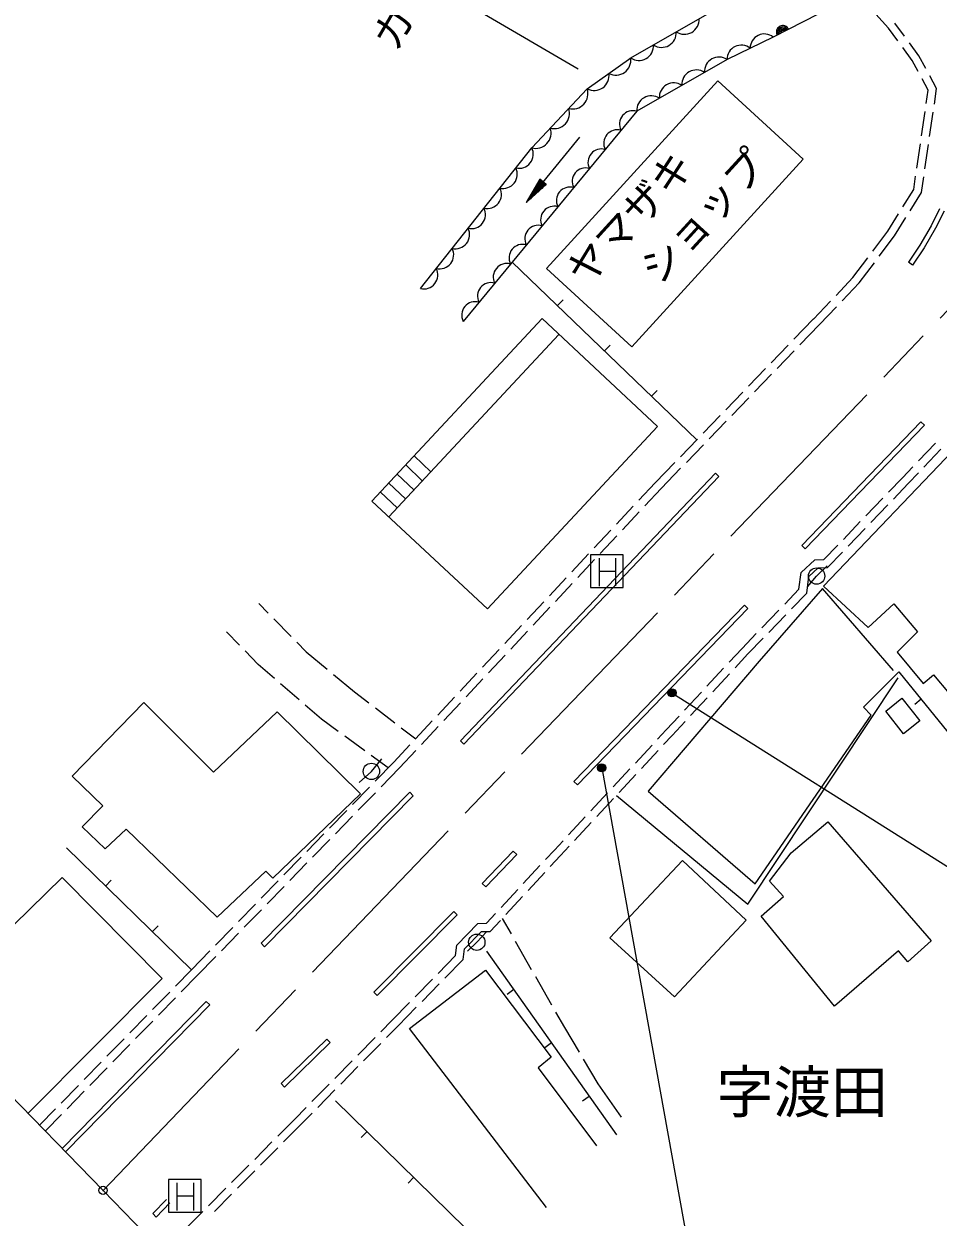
# Model space of a CAD drawing. Units: millimetres, scale not verified. Extents: x 40000 to 680000, y 20000 to 380000.
# Drawn here: x 86974 to 142942, y 241932 to 314954 of the extents above; entities that cross this region are included whole.
import ezdxf
from ezdxf.enums import TextEntityAlignment as Align

# ---------------------------------------------------------------- set-up
doc = ezdxf.new("R2010")
doc.units = ezdxf.units.MM
doc.header["$LTSCALE"] = 1000
doc.header["$PDMODE"] = 32
doc.header["$PDSIZE"] = 500
doc.linetypes.add('CHAIN', pattern=[18.5, 12, -1.5, 3.5, -1.5])
for name, color, linetype, lineweight in [('M-BMK', 2, 'CHAIN', 13), ('M-BMK-OTRS', 5, 'Continuous', 25), ('M-STR-HTXT', 7, 'Continuous', 13), ('M-STR-STRC', 7, 'Continuous', 25), ('M-WORK', 1, 'Continuous', 13)]:
    doc.layers.add(name, color=color, linetype=linetype, lineweight=lineweight)
doc.layers.add('M-BMK-HTXT', color=7, linetype='Continuous')
doc.layers.add('M-OTRS', color=6, linetype='Continuous')
doc.styles.add('ＭＳ ゴシック', font='')
doc.styles.get('ＭＳ ゴシック').set_extended_font_data('MS Gothic')

msp = doc.modelspace()

# ---------------------------------------------------------------- linework, layer by layer
at = {"layer": 'M-BMK'}
msp.add_line((91821, 243570), (159694, 314262), dxfattribs=at)
at = {"layer": 'M-BMK-OTRS'}
for p, q in [((91821, 243570), (70891, 265062)), ((112752, 222078), (91821, 243570))]:
    msp.add_line(p, q, dxfattribs=at)
at = {"layer": 'M-OTRS'}
msp.add_point((91821, 243570), dxfattribs=at)
at = {"layer": 'M-STR-HTXT'}
msp.add_line((120916, 312185), (114936, 315668), dxfattribs=at)
at = {"layer": 'M-STR-STRC'}
for p, q in [((123664, 282469), (121664, 282469)), ((121664, 282469), (121664, 280469)), ((122204, 280554), (122204, 282254)), ((123195, 282265), (123195, 280560)), ((123664, 280469), (123664, 282469)), ((122204, 281469), (123195, 281469)), ((121664, 280469), (123664, 280469)), ((126649, 274016), (146460, 261520)), ((122349, 269424), (127579, 240481)), ((97823, 244245), (95823, 244245)), ((95823, 244245), (95823, 242245)), ((96363, 242330), (96363, 244029)), ((97355, 244040), (97355, 242335)), ((97823, 242245), (97823, 244245)), ((96363, 243245), (97355, 243245)), ((95823, 242245), (97823, 242245))]:
    msp.add_line(p, q, dxfattribs=at)
for centre, radius in [((126649, 274016), 250), ((126649, 274016), 200), ((126649, 274016), 150), ((126649, 274016), 100), ((126649, 274016), 50), ((126649, 274016), 20), ((122349, 269424), 250), ((122349, 269424), 200), ((122349, 269424), 150), ((122349, 269424), 100), ((122349, 269424), 50), ((122349, 269424), 20)]:
    msp.add_circle(centre, radius, dxfattribs=at)
for p in [(126649, 274016), (122349, 269424)]:
    msp.add_point(p, dxfattribs=at)
at = {"layer": 'M-WORK'}
for p, q in [((137440, 316503), (132848, 314146)), ((139908, 314689), (138747, 315982)), ((140884, 314198), (140298, 315004)), ((140478, 313907), (139908, 314689)), ((141342, 312720), (140772, 313503)), ((141766, 312988), (141179, 313794)), ((141717, 312033), (141342, 312720)), ((142188, 312213), (141766, 312988)), ((118959, 299990), (129448, 311460)), ((129448, 311460), (134686, 306671)), ((142330, 310906), (141956, 311594)), ((142849, 310999), (142427, 311774)), ((142211, 310087), (142330, 310906)), ((142711, 310046), (142849, 310999)), ((141924, 308108), (142140, 309593)), ((142423, 308067), (142639, 309552)), ((120989, 308012), (117720, 304018)), ((141636, 306129), (141852, 307613)), ((142136, 306088), (142351, 307572)), ((134686, 306671), (124197, 295200)), ((118558, 305449), (117720, 304018)), ((118719, 305317), (117882, 304296)), ((118796, 305254), (117960, 304232)), ((118680, 305349), (118045, 304574)), ((118641, 305381), (118208, 304852)), ((118603, 305412), (118371, 305129)), ((118564, 305444), (118534, 305407)), ((118957, 305122), (118558, 305449)), ((141446, 304816), (141565, 305634)), ((141925, 304641), (142064, 305593)), ((117720, 304018), (118957, 305122)), ((118835, 305222), (118200, 304447)), ((118873, 305191), (118440, 304661)), ((118912, 305159), (118681, 304876)), ((118951, 305127), (118921, 305091)), ((140785, 303750), (141446, 304816)), ((141231, 303521), (141925, 304641)), ((139861, 302259), (140521, 303325)), ((140274, 301977), (140968, 303096)), ((143035, 303629), (142508, 302593)), ((143305, 303498), (142772, 302450)), ((142508, 302593), (141825, 301402)), ((142772, 302450), (142080, 301243)), ((138943, 301041), (139861, 302259)), ((139341, 300738), (140274, 301977)), ((141825, 301402), (141121, 300363)), ((142080, 301243), (141369, 300195)), ((128167, 289500), (116864, 300375)), ((137725, 299423), (138642, 300642)), ((138107, 299099), (139040, 300338)), ((141369, 300195), (141121, 300363)), ((124197, 295200), (118959, 299990)), ((136693, 298339), (137725, 299423)), ((137065, 298005), (138107, 299099)), ((119633, 297711), (119980, 298071)), ((135316, 296893), (136348, 297977)), ((135678, 296548), (136720, 297643)), ((108284, 285747), (118696, 296916)), ((118696, 296916), (125771, 290319)), ((134118, 295654), (135319, 296896)), ((134479, 295308), (135678, 296548)), ((109316, 284784), (119728, 295953)), ((122515, 294937), (122862, 295298)), ((132728, 294217), (133771, 295295)), ((133089, 293870), (134132, 294949)), ((131338, 292779), (132380, 293857)), ((131699, 292433), (132741, 293511)), ((125398, 292164), (125745, 292524)), ((129948, 291341), (130990, 292419)), ((130308, 290995), (131351, 292073)), ((128557, 289903), (129600, 290982)), ((128918, 289557), (129961, 290635)), ((125771, 290319), (115359, 279151)), ((134596, 283036), (141882, 290607)), ((134812, 282828), (142098, 290399)), ((141882, 290607), (142098, 290399)), ((127167, 288465), (128210, 289544)), ((127528, 288119), (128571, 289198)), ((144261, 289283), (135929, 280554)), ((141745, 288213), (142781, 289297)), ((110865, 288516), (111877, 287531)), ((142076, 287836), (143113, 288921)), ((110349, 287962), (111365, 286982)), ((125619, 286865), (126819, 288106)), ((125981, 286520), (127180, 287760)), ((140751, 287173), (141399, 287851)), ((109832, 287408), (110853, 286432)), ((129307, 287466), (113694, 271075)), ((129525, 287259), (113911, 270868)), ((129525, 287259), (129307, 287466)), ((139910, 286296), (140751, 287173)), ((141112, 286827), (141731, 287475)), ((108800, 286301), (109828, 285334)), ((109316, 286855), (110341, 285883)), ((124622, 285799), (125619, 286865)), ((124984, 285454), (125981, 286520)), ((140199, 285875), (141112, 286827)), ((115359, 279151), (108284, 285747)), ((138525, 284853), (139563, 285935)), ((123255, 284339), (124280, 285434)), ((123617, 283994), (124642, 285089)), ((138814, 284432), (139853, 285514)), ((137140, 283410), (138178, 284492)), ((137429, 282989), (138468, 284072)), ((121888, 282880), (122913, 283975)), ((122250, 282535), (123275, 283629)), ((134812, 282828), (134596, 283036)), ((135952, 282172), (136794, 283049)), ((136169, 281677), (137083, 282629)), ((120521, 281420), (121546, 282515)), ((120883, 281075), (121908, 282170)), ((134557, 281379), (135400, 282161)), ((135400, 282161), (135952, 282172)), ((134422, 280351), (134557, 281379)), ((134896, 280123), (135029, 281135)), ((134946, 280499), (135502, 281163)), ((135029, 281135), (135601, 281665)), ((135502, 281163), (136142, 281787)), ((135601, 281665), (136169, 281677)), ((119154, 279960), (120179, 281055)), ((119516, 279615), (120541, 280710)), ((135929, 280554), (138652, 278017)), ((135871, 280399), (131982, 275963)), ((133547, 279444), (134422, 280351)), ((133966, 279158), (134896, 280123)), ((140214, 275390), (135871, 280399)), ((101351, 279487), (101927, 278901)), ((117787, 278500), (118812, 279595)), ((118149, 278155), (119174, 279250)), ((120647, 268588), (131079, 279378)), ((120863, 268380), (131295, 279169)), ((131079, 279378), (131295, 279169)), ((132159, 278004), (133200, 279084)), ((138652, 278017), (140227, 279473)), ((140227, 279473), (141671, 277744)), ((102278, 278544), (103329, 277474)), ((132577, 277718), (133619, 278798)), ((100178, 276936), (99380, 277756)), ((116420, 277040), (117445, 278135)), ((116782, 276695), (117807, 277790)), ((130937, 276737), (131812, 277644)), ((141671, 277744), (140428, 276513)), ((103679, 277117), (104255, 276530)), ((131300, 276393), (132230, 277358)), ((101325, 275758), (100527, 276578)), ((104255, 276530), (105541, 275464)), ((115053, 275580), (116078, 276675)), ((115415, 275235), (116440, 276330)), ((130150, 275891), (130937, 276737)), ((130515, 275549), (131300, 276393)), ((140428, 276513), (142030, 274589)), ((102313, 274899), (101325, 275758)), ((131982, 275963), (125188, 267998)), ((128788, 274427), (129810, 275525)), ((103822, 273587), (102690, 274571)), ((105926, 275145), (107212, 274079)), ((113686, 274120), (114711, 275215)), ((114048, 273775), (115073, 274870)), ((129152, 274085), (130174, 275183)), ((131288, 261088), (140487, 274941)), ((142030, 274589), (142657, 275110)), ((142657, 275110), (148873, 267715)), ((107212, 274079), (108093, 273404)), ((127425, 272963), (128447, 274061)), ((89924, 268910), (94328, 273433)), ((94328, 273433), (98585, 269159)), ((105188, 272401), (104200, 273259)), ((112319, 272660), (113344, 273755)), ((112681, 272315), (113706, 273410)), ((127790, 272621), (128812, 273719)), ((138840, 272645), (138373, 273145)), ((139734, 272901), (140725, 273681)), ((140725, 273681), (141815, 272296)), ((141897, 273622), (141509, 273306)), ((98585, 269159), (102474, 272853)), ((102474, 272853), (107589, 267826)), ((106222, 271649), (105188, 272401)), ((108490, 273100), (109681, 272187)), ((126298, 271752), (127085, 272597)), ((131742, 262323), (138840, 272645)), ((140823, 271516), (139734, 272901)), ((110078, 271883), (110959, 271208)), ((110952, 271200), (111977, 272295)), ((111314, 270855), (112339, 271950)), ((125771, 271185), (126298, 271752)), ((126664, 271411), (127449, 272255)), ((141815, 272296), (140823, 271516)), ((107840, 270473), (106626, 271355)), ((113694, 271075), (113911, 270868)), ((126137, 270845), (126664, 271411)), ((109612, 269770), (110610, 270835)), ((109974, 269425), (110972, 270490)), ((124408, 269722), (125430, 270820)), ((124774, 269381), (125796, 270479)), ((109278, 269427), (108244, 270179)), ((108251, 269210), (108879, 269968)), ((108481, 268609), (109612, 269770)), ((91807, 267092), (89924, 268910)), ((107494, 268535), (108251, 269210)), ((108841, 268262), (109974, 269425)), ((123045, 268258), (124067, 269356)), ((123411, 267918), (124434, 269015)), ((107085, 267177), (108132, 268251)), ((120863, 268380), (120647, 268588)), ((125188, 267998), (131742, 262323)), ((110597, 267934), (101494, 258690)), ((110810, 267723), (101708, 258479)), ((107589, 267826), (102217, 262672)), ((107445, 266830), (108492, 267904)), ((110810, 267723), (110597, 267934)), ((121682, 266794), (122704, 267892)), ((122048, 266454), (123071, 267552)), ((123245, 267739), (131288, 261088)), ((90546, 265814), (91807, 267092)), ((105689, 265745), (106736, 266819)), ((91949, 264464), (90546, 265814)), ((106049, 265397), (107096, 266472)), ((120319, 265331), (121341, 266428)), ((120685, 264990), (121708, 266088)), ((133953, 264221), (136191, 266113)), ((136191, 266113), (142505, 258840)), ((93228, 265672), (91949, 264464)), ((98805, 260290), (93228, 265672)), ((104294, 264312), (105340, 265387)), ((97230, 257064), (89582, 264532)), ((104653, 263965), (105700, 265039)), ((118905, 263808), (119451, 264398)), ((119451, 264398), (119978, 264965)), ((119818, 264058), (120345, 264624)), ((102898, 262880), (103945, 263954)), ((115029, 262350), (116935, 264327)), ((115245, 262142), (117151, 264119)), ((117151, 264119), (116935, 264327)), ((119200, 263390), (119818, 264058)), ((122852, 259016), (127301, 263758)), ((127301, 263758), (131191, 260109)), ((132621, 262490), (133953, 264221)), ((101790, 263106), (98805, 260290)), ((102217, 262672), (101790, 263106)), ((103257, 262533), (104304, 263607)), ((117547, 262340), (118565, 263441)), ((117841, 261923), (118860, 263023)), ((83394, 256937), (89326, 262709)), ((89326, 262709), (95436, 256538)), ((91975, 262195), (92324, 262553)), ((101502, 261448), (102549, 262522)), ((101861, 261100), (102908, 262175)), ((115029, 262350), (115245, 262142)), ((133474, 261557), (132621, 262490)), ((116188, 260872), (117207, 261973)), ((116483, 260455), (117502, 261556)), ((132115, 260358), (133474, 261557)), ((100106, 260015), (101153, 261090)), ((100466, 259668), (101513, 260742)), ((108397, 255699), (113287, 260636)), ((108610, 255487), (113500, 260425)), ((113500, 260425), (113287, 260636)), ((115303, 259915), (115849, 260505)), ((115526, 259420), (116143, 260088)), ((116257, 260210), (116799, 259260)), ((131191, 260109), (126795, 255420)), ((136591, 254844), (132115, 260358)), ((94837, 259401), (95186, 259758)), ((98710, 258583), (99757, 259657)), ((99070, 258236), (100117, 259310)), ((113476, 258571), (114764, 259903)), ((113951, 258342), (114981, 259408)), ((114702, 258756), (115316, 259415)), ((114764, 259903), (115303, 259915)), ((114981, 259408), (115526, 259420)), ((101494, 258690), (101708, 258479)), ((113394, 257933), (113476, 258571)), ((114134, 258200), (114702, 258756)), ((117047, 258826), (118038, 257089)), ((126795, 255420), (122852, 259016)), ((142505, 258840), (141093, 257561)), ((97230, 257064), (98361, 258225)), ((97588, 256715), (98721, 257878)), ((112333, 256850), (113394, 257933)), ((113868, 257703), (113951, 258342)), ((115298, 258203), (123243, 246974)), ((140507, 258227), (136591, 254844)), ((141093, 257561), (140507, 258227)), ((96253, 256065), (97230, 257064)), ((110572, 253482), (115238, 257046)), ((112748, 256560), (113868, 257703)), ((115238, 257046), (119243, 251712)), ((95436, 256538), (87229, 248286)), ((96611, 255716), (97588, 256715)), ((110933, 255422), (111983, 256493)), ((118286, 256654), (119277, 254917)), ((94855, 254635), (95904, 255708)), ((108610, 255487), (108397, 255699)), ((111348, 255131), (112398, 256203)), ((116960, 255854), (116552, 255565)), ((98135, 255126), (89319, 246130)), ((98349, 254916), (89533, 245920)), ((95213, 254286), (96262, 255358)), ((98349, 254916), (98135, 255126)), ((109522, 253982), (110583, 255065)), ((93457, 253205), (94506, 254278)), ((109878, 253631), (110998, 254774)), ((119524, 254483), (120066, 253533)), ((93815, 252856), (94863, 253928)), ((108823, 253273), (109522, 253982)), ((109179, 252922), (109878, 253631)), ((118967, 242524), (110572, 253482)), ((120066, 253533), (120958, 252029)), ((92059, 251775), (93108, 252848)), ((102721, 250107), (105515, 252830)), ((105725, 252615), (105515, 252830)), ((107419, 251849), (108472, 252917)), ((92417, 251426), (93465, 252498)), ((102930, 249892), (105725, 252615)), ((107775, 251498), (108828, 252566)), ((119270, 252589), (118862, 252300)), ((90661, 250345), (91710, 251418)), ((106014, 250425), (107068, 251493)), ((119243, 251712), (118461, 251073)), ((121213, 251599), (122104, 250096)), ((91019, 249996), (92067, 251068)), ((106370, 250074), (107423, 251142)), ((118461, 251073), (122031, 246295)), ((89263, 248915), (90311, 249987)), ((102930, 249892), (102721, 250107)), ((104610, 249001), (105663, 250069)), ((122104, 250096), (123543, 248058)), ((89620, 248565), (90669, 249638)), ((104966, 248649), (106019, 249718)), ((106053, 249052), (115631, 239688)), ((121581, 249324), (121173, 249035)), ((87937, 247559), (88913, 248557)), ((103560, 247936), (104259, 248645)), ((103915, 247584), (104615, 248293)), ((88295, 247209), (89271, 248208)), ((102514, 246885), (103560, 247936)), ((102869, 246533), (103915, 247584)), ((107982, 247167), (107632, 246809)), ((101103, 245468), (102162, 246531)), ((101458, 245116), (102516, 246179)), ((99692, 244050), (100751, 245113)), ((100047, 243698), (101105, 244761)), ((110842, 244370), (110492, 244013)), ((98281, 242633), (99340, 243696)), ((98636, 242281), (99694, 243344)), ((94860, 242147), (95701, 243011)), ((95075, 241938), (95916, 242802)), ((95075, 241938), (94860, 242147)), ((96870, 241216), (97929, 242279))]:
    msp.add_line(p, q, dxfattribs=at)
for points in [[(111248, 298753), (118064, 307370), (121456, 310984), (124120, 312867), (131097, 316869)], [(132848, 314146), (130020, 312769), (124496, 309608), (113867, 296749)], [(138373, 273145), (140530, 275302), (148315, 265738)]]:
    msp.add_lwpolyline(points, dxfattribs=at)
for centre in [(135502, 281163), (108251, 269210), (114702, 258756)]:
    msp.add_circle(centre, 500, dxfattribs=at)
for centre, radius, start, end in [((127411, 315212), 897, 236.10551, 3.57256), ((133437, 314448), 400, 27.1701, 207.1701), ((133437, 314448), 320, 27.1701, 207.1701), ((126016, 314412), 897, 236.10551, 3.57256), ((132302, 313471), 868, 51.05146, 180.84885), ((133437, 314448), 240, 27.1701, 207.1701), ((133437, 314448), 160, 27.1701, 207.1701), ((133437, 314448), 100, 27.1701, 207.1701), ((124620, 313612), 897, 236.10551, 3.57256), ((130888, 312782), 868, 51.05146, 180.84885), ((123214, 312735), 915, 242.22303, 8.27212), ((129520, 312042), 883, 55.48479, 184.0843), ((121882, 311794), 915, 242.22303, 8.27212), ((128139, 311252), 883, 55.48479, 184.0843), ((126758, 310461), 883, 55.48479, 184.0843), ((120575, 310678), 932, 254.44817, 19.18153), ((125377, 309671), 883, 55.48479, 184.0843), ((119444, 309473), 932, 254.44817, 19.18153), ((124264, 308816), 825, 73.62389, 207.21793), ((118314, 308269), 932, 254.44817, 19.18153), ((123297, 307648), 825, 73.62389, 207.21793), ((117290, 306982), 866, 256.65073, 26.66372), ((122331, 306479), 825, 73.62389, 207.21793), ((116316, 305751), 866, 256.65073, 26.66372), ((121365, 305310), 825, 73.62389, 207.21793), ((115343, 304520), 866, 256.65073, 26.66372), ((120398, 304141), 825, 73.62389, 207.21793), ((119432, 302972), 825, 73.62389, 207.21793), ((114369, 303289), 866, 256.65073, 26.66372), ((113395, 302058), 866, 256.65073, 26.66372), ((118466, 301803), 825, 73.62389, 207.21793), ((112422, 300827), 866, 256.65073, 26.66372), ((117499, 300634), 825, 73.62389, 207.21793), ((116533, 299465), 825, 73.62389, 207.21793), ((111448, 299596), 866, 256.65073, 26.66372), ((115567, 298296), 825, 73.62389, 207.21793), ((114600, 297127), 825, 73.62389, 207.21793)]:
    msp.add_arc(centre, radius, start, end, dxfattribs=at)

# ---------------------------------------------------------------- texts
at = {"layer": 'M-BMK-HTXT', "style": 'ＭＳ ゴシック'}
for s, p in [('ショップ', (128552, 303194)), ('ヤマザキ', (124076, 303074))]:
    msp.add_text(s, height=1833, rotation=47.559, dxfattribs=at).set_placement(p, align=Align.MIDDLE_CENTER)
msp.add_text('字渡田', height=2566, dxfattribs=at).set_placement((134618, 249593), align=Align.MIDDLE_CENTER)
at = {"layer": 'M-STR-HTXT', "style": 'ＭＳ ゴシック'}
msp.add_text('ガードパイプ', height=1833, rotation=59.785, dxfattribs=at).set_placement((112739, 320159), align=Align.MIDDLE_CENTER)

doc.saveas('drawing.dxf')
